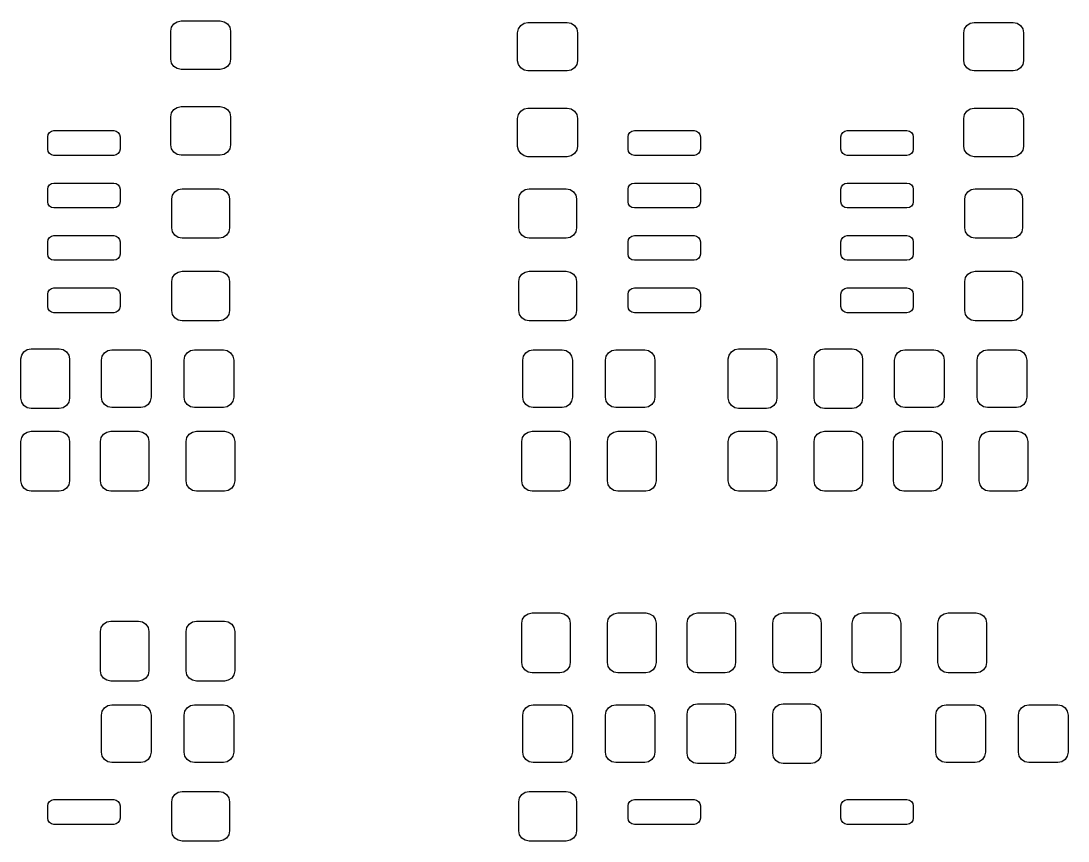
# Model space of a CAD drawing. Extents: x 124.4 to 176.5, y -117.9 to -78.3.
# Drawn here: x 150.85 to 176.2, y -98.2 to -78.34 of the extents above; entities that cross this region are included whole.
import ezdxf

# ---------------------------------------------------------------- set-up
doc = ezdxf.new("R2010")
doc.units = 0
doc.layers.add('BLACK', color=7, linetype='CONTINUOUS')

msp = doc.modelspace()

# ---------------------------------------------------------------- linework, layer by layer
at = {"layer": 'BLACK', "linetype": 'CONTINUOUS'}
for p, q in [((154.475, -78.5875), (154.49403, -78.491829)), ((154.49403, -78.491829), (154.548223, -78.410723)), ((154.548223, -78.410723), (154.629329, -78.35653)), ((154.629329, -78.35653), (154.725, -78.3375)), ((154.725, -78.3375), (155.675, -78.3375)), ((155.675, -78.3375), (155.770671, -78.35653)), ((155.770671, -78.35653), (155.851777, -78.410723)), ((155.851777, -78.410723), (155.90597, -78.491829)), ((155.90597, -78.491829), (155.925, -78.5875)), ((162.875, -78.625), (162.89403, -78.529329)), ((162.89403, -78.529329), (162.948223, -78.448223)), ((162.948223, -78.448223), (163.029329, -78.39403)), ((163.029329, -78.39403), (163.125, -78.375)), ((163.125, -78.375), (164.075, -78.375)), ((164.075, -78.375), (164.170671, -78.39403)), ((164.170671, -78.39403), (164.251777, -78.448223)), ((164.251777, -78.448223), (164.30597, -78.529329)), ((164.30597, -78.529329), (164.325, -78.625)), ((173.675, -78.625), (173.69403, -78.529329)), ((173.69403, -78.529329), (173.748223, -78.448223)), ((173.748223, -78.448223), (173.829329, -78.39403)), ((173.829329, -78.39403), (173.925, -78.375)), ((173.925, -78.375), (174.875, -78.375)), ((174.875, -78.375), (174.970671, -78.39403)), ((174.970671, -78.39403), (175.051777, -78.448223)), ((175.051777, -78.448223), (175.10597, -78.529329)), ((175.10597, -78.529329), (175.125, -78.625)), ((154.475, -79.2625), (154.475, -78.5875)), ((155.925, -78.5875), (155.925, -79.2625)), ((162.875, -79.3), (162.875, -78.625)), ((164.325, -78.625), (164.325, -79.3)), ((173.675, -79.3), (173.675, -78.625)), ((175.125, -78.625), (175.125, -79.3)), ((154.49403, -79.358171), (154.475, -79.2625)), ((155.925, -79.2625), (155.90597, -79.358171)), ((162.89403, -79.395671), (162.875, -79.3)), ((164.325, -79.3), (164.30597, -79.395671)), ((173.69403, -79.395671), (173.675, -79.3)), ((175.125, -79.3), (175.10597, -79.395671)), ((154.548223, -79.439277), (154.49403, -79.358171)), ((154.629329, -79.49347), (154.548223, -79.439277)), ((154.725, -79.5125), (154.629329, -79.49347)), ((155.675, -79.5125), (154.725, -79.5125)), ((155.770671, -79.49347), (155.675, -79.5125)), ((155.851777, -79.439277), (155.770671, -79.49347)), ((155.90597, -79.358171), (155.851777, -79.439277)), ((162.948223, -79.476777), (162.89403, -79.395671)), ((163.029329, -79.53097), (162.948223, -79.476777)), ((163.125, -79.55), (163.029329, -79.53097)), ((164.075, -79.55), (163.125, -79.55)), ((164.170671, -79.53097), (164.075, -79.55)), ((164.251777, -79.476777), (164.170671, -79.53097)), ((164.30597, -79.395671), (164.251777, -79.476777)), ((173.748223, -79.476777), (173.69403, -79.395671)), ((173.829329, -79.53097), (173.748223, -79.476777)), ((173.925, -79.55), (173.829329, -79.53097)), ((174.875, -79.55), (173.925, -79.55)), ((174.970671, -79.53097), (174.875, -79.55)), ((175.051777, -79.476777), (174.970671, -79.53097)), ((175.10597, -79.395671), (175.051777, -79.476777)), ((154.475, -80.6625), (154.49403, -80.566829)), ((154.49403, -80.566829), (154.548223, -80.485723)), ((154.548223, -80.485723), (154.629329, -80.43153)), ((154.629329, -80.43153), (154.725, -80.4125)), ((154.725, -80.4125), (155.675, -80.4125)), ((155.675, -80.4125), (155.770671, -80.43153)), ((155.770671, -80.43153), (155.851777, -80.485723)), ((155.851777, -80.485723), (155.90597, -80.566829)), ((155.90597, -80.566829), (155.925, -80.6625)), ((162.875, -80.7), (162.89403, -80.604329)), ((162.89403, -80.604329), (162.948223, -80.523223)), ((162.948223, -80.523223), (163.029329, -80.46903)), ((163.029329, -80.46903), (163.125, -80.45)), ((163.125, -80.45), (164.075, -80.45)), ((164.075, -80.45), (164.170671, -80.46903)), ((164.170671, -80.46903), (164.251777, -80.523223)), ((164.251777, -80.523223), (164.30597, -80.604329)), ((164.30597, -80.604329), (164.325, -80.7)), ((173.675, -80.7), (173.69403, -80.604329)), ((173.69403, -80.604329), (173.748223, -80.523223)), ((173.748223, -80.523223), (173.829329, -80.46903)), ((173.829329, -80.46903), (173.925, -80.45)), ((173.925, -80.45), (174.875, -80.45)), ((174.875, -80.45), (174.970671, -80.46903)), ((174.970671, -80.46903), (175.051777, -80.523223)), ((175.051777, -80.523223), (175.10597, -80.604329)), ((175.10597, -80.604329), (175.125, -80.7)), ((154.475, -81.3375), (154.475, -80.6625)), ((155.925, -80.6625), (155.925, -81.3375)), ((162.875, -81.375), (162.875, -80.7)), ((164.325, -80.7), (164.325, -81.375)), ((173.675, -81.375), (173.675, -80.7)), ((175.125, -80.7), (175.125, -81.375)), ((151.5, -81.145), (151.511418, -81.087597)), ((151.511418, -81.087597), (151.543934, -81.038934)), ((151.543934, -81.038934), (151.592597, -81.006418)), ((151.592597, -81.006418), (151.65, -80.995)), ((151.65, -80.995), (153.1, -80.995)), ((153.1, -80.995), (153.157403, -81.006418)), ((153.157403, -81.006418), (153.206066, -81.038934)), ((153.206066, -81.038934), (153.238582, -81.087597)), ((153.238582, -81.087597), (153.25, -81.145)), ((165.55, -81.145), (165.561418, -81.087597)), ((165.561418, -81.087597), (165.593934, -81.038934)), ((165.593934, -81.038934), (165.642597, -81.006418)), ((165.642597, -81.006418), (165.7, -80.995)), ((165.7, -80.995), (167.15, -80.995)), ((167.15, -80.995), (167.207403, -81.006418)), ((167.207403, -81.006418), (167.256066, -81.038934)), ((167.256066, -81.038934), (167.288582, -81.087597)), ((167.288582, -81.087597), (167.3, -81.145)), ((170.7, -81.145), (170.711418, -81.087597)), ((170.711418, -81.087597), (170.743934, -81.038934)), ((170.743934, -81.038934), (170.792597, -81.006418)), ((170.792597, -81.006418), (170.85, -80.995)), ((170.85, -80.995), (172.3, -80.995)), ((172.3, -80.995), (172.357403, -81.006418)), ((172.357403, -81.006418), (172.406066, -81.038934)), ((172.406066, -81.038934), (172.438582, -81.087597)), ((172.438582, -81.087597), (172.45, -81.145)), ((151.5, -81.445), (151.5, -81.145)), ((153.25, -81.145), (153.25, -81.445)), ((154.49403, -81.433171), (154.475, -81.3375)), ((155.925, -81.3375), (155.90597, -81.433171)), ((165.55, -81.445), (165.55, -81.145)), ((167.3, -81.145), (167.3, -81.445)), ((170.7, -81.445), (170.7, -81.145)), ((172.45, -81.145), (172.45, -81.445)), ((151.511418, -81.502403), (151.5, -81.445)), ((151.543934, -81.551066), (151.511418, -81.502403)), ((151.592597, -81.583582), (151.543934, -81.551066)), ((151.65, -81.595), (151.592597, -81.583582)), ((153.1, -81.595), (151.65, -81.595)), ((153.157403, -81.583582), (153.1, -81.595)), ((153.206066, -81.551066), (153.157403, -81.583582)), ((153.238582, -81.502403), (153.206066, -81.551066)), ((153.25, -81.445), (153.238582, -81.502403)), ((154.548223, -81.514277), (154.49403, -81.433171)), ((154.629329, -81.56847), (154.548223, -81.514277)), ((154.725, -81.5875), (154.629329, -81.56847)), ((155.675, -81.5875), (154.725, -81.5875)), ((155.770671, -81.56847), (155.675, -81.5875)), ((155.851777, -81.514277), (155.770671, -81.56847)), ((155.90597, -81.433171), (155.851777, -81.514277)), ((162.89403, -81.470671), (162.875, -81.375)), ((162.948223, -81.551777), (162.89403, -81.470671)), ((163.029329, -81.60597), (162.948223, -81.551777)), ((163.125, -81.625), (163.029329, -81.60597)), ((164.075, -81.625), (163.125, -81.625)), ((164.170671, -81.60597), (164.075, -81.625)), ((164.251777, -81.551777), (164.170671, -81.60597)), ((164.30597, -81.470671), (164.251777, -81.551777)), ((164.325, -81.375), (164.30597, -81.470671)), ((165.561418, -81.502403), (165.55, -81.445)), ((165.593934, -81.551066), (165.561418, -81.502403)), ((165.642597, -81.583582), (165.593934, -81.551066)), ((165.7, -81.595), (165.642597, -81.583582)), ((167.15, -81.595), (165.7, -81.595)), ((167.207403, -81.583582), (167.15, -81.595)), ((167.256066, -81.551066), (167.207403, -81.583582)), ((167.288582, -81.502403), (167.256066, -81.551066)), ((167.3, -81.445), (167.288582, -81.502403)), ((170.711418, -81.502403), (170.7, -81.445)), ((170.743934, -81.551066), (170.711418, -81.502403)), ((170.792597, -81.583582), (170.743934, -81.551066)), ((170.85, -81.595), (170.792597, -81.583582)), ((172.3, -81.595), (170.85, -81.595)), ((172.357403, -81.583582), (172.3, -81.595)), ((172.406066, -81.551066), (172.357403, -81.583582)), ((172.438582, -81.502403), (172.406066, -81.551066)), ((172.45, -81.445), (172.438582, -81.502403)), ((173.69403, -81.470671), (173.675, -81.375)), ((173.748223, -81.551777), (173.69403, -81.470671)), ((173.829329, -81.60597), (173.748223, -81.551777)), ((173.925, -81.625), (173.829329, -81.60597)), ((174.875, -81.625), (173.925, -81.625)), ((174.970671, -81.60597), (174.875, -81.625)), ((175.051777, -81.551777), (174.970671, -81.60597)), ((175.10597, -81.470671), (175.051777, -81.551777)), ((175.125, -81.375), (175.10597, -81.470671)), ((151.5, -82.415), (151.511418, -82.357597)), ((151.511418, -82.357597), (151.543934, -82.308934)), ((151.543934, -82.308934), (151.592597, -82.276418)), ((151.592597, -82.276418), (151.65, -82.265)), ((151.65, -82.265), (153.1, -82.265)), ((153.1, -82.265), (153.157403, -82.276418)), ((153.157403, -82.276418), (153.206066, -82.308934)), ((153.206066, -82.308934), (153.238582, -82.357597)), ((153.238582, -82.357597), (153.25, -82.415)), ((165.55, -82.415), (165.561418, -82.357597)), ((165.561418, -82.357597), (165.593934, -82.308934)), ((165.593934, -82.308934), (165.642597, -82.276418)), ((165.642597, -82.276418), (165.7, -82.265)), ((165.7, -82.265), (167.15, -82.265)), ((167.15, -82.265), (167.207403, -82.276418)), ((167.207403, -82.276418), (167.256066, -82.308934)), ((167.256066, -82.308934), (167.288582, -82.357597)), ((167.288582, -82.357597), (167.3, -82.415)), ((170.7, -82.415), (170.711418, -82.357597)), ((170.711418, -82.357597), (170.743934, -82.308934)), ((170.743934, -82.308934), (170.792597, -82.276418)), ((170.792597, -82.276418), (170.85, -82.265)), ((170.85, -82.265), (172.3, -82.265)), ((172.3, -82.265), (172.357403, -82.276418)), ((172.357403, -82.276418), (172.406066, -82.308934)), ((172.406066, -82.308934), (172.438582, -82.357597)), ((172.438582, -82.357597), (172.45, -82.415)), ((151.5, -82.715), (151.5, -82.415)), ((153.25, -82.415), (153.25, -82.715)), ((154.5, -82.65), (154.51903, -82.554329)), ((154.51903, -82.554329), (154.573223, -82.473223)), ((154.573223, -82.473223), (154.654329, -82.41903)), ((154.654329, -82.41903), (154.75, -82.4)), ((154.75, -82.4), (155.65, -82.4)), ((155.65, -82.4), (155.745671, -82.41903)), ((155.745671, -82.41903), (155.826777, -82.473223)), ((155.826777, -82.473223), (155.88097, -82.554329)), ((155.88097, -82.554329), (155.9, -82.65)), ((162.9, -82.65), (162.91903, -82.554329)), ((162.91903, -82.554329), (162.973223, -82.473223)), ((162.973223, -82.473223), (163.054329, -82.41903)), ((163.054329, -82.41903), (163.15, -82.4)), ((163.15, -82.4), (164.05, -82.4)), ((164.05, -82.4), (164.145671, -82.41903)), ((164.145671, -82.41903), (164.226777, -82.473223)), ((164.226777, -82.473223), (164.28097, -82.554329)), ((164.28097, -82.554329), (164.3, -82.65)), ((165.55, -82.715), (165.55, -82.415)), ((167.3, -82.415), (167.3, -82.715)), ((170.7, -82.715), (170.7, -82.415)), ((172.45, -82.415), (172.45, -82.715)), ((173.7, -82.65), (173.71903, -82.554329)), ((173.71903, -82.554329), (173.773223, -82.473223)), ((173.773223, -82.473223), (173.854329, -82.41903)), ((173.854329, -82.41903), (173.95, -82.4)), ((173.95, -82.4), (174.85, -82.4)), ((174.85, -82.4), (174.945671, -82.41903)), ((174.945671, -82.41903), (175.026777, -82.473223)), ((175.026777, -82.473223), (175.08097, -82.554329)), ((175.08097, -82.554329), (175.1, -82.65)), ((151.511418, -82.772403), (151.5, -82.715)), ((151.543934, -82.821066), (151.511418, -82.772403)), ((151.592597, -82.853582), (151.543934, -82.821066)), ((151.65, -82.865), (151.592597, -82.853582)), ((153.1, -82.865), (151.65, -82.865)), ((153.157403, -82.853582), (153.1, -82.865)), ((153.206066, -82.821066), (153.157403, -82.853582)), ((153.238582, -82.772403), (153.206066, -82.821066)), ((153.25, -82.715), (153.238582, -82.772403)), ((154.5, -83.35), (154.5, -82.65)), ((155.9, -82.65), (155.9, -83.35)), ((162.9, -83.35), (162.9, -82.65)), ((164.3, -82.65), (164.3, -83.35)), ((165.561418, -82.772403), (165.55, -82.715)), ((165.593934, -82.821066), (165.561418, -82.772403)), ((165.642597, -82.853582), (165.593934, -82.821066)), ((165.7, -82.865), (165.642597, -82.853582)), ((167.15, -82.865), (165.7, -82.865)), ((167.207403, -82.853582), (167.15, -82.865)), ((167.256066, -82.821066), (167.207403, -82.853582)), ((167.288582, -82.772403), (167.256066, -82.821066)), ((167.3, -82.715), (167.288582, -82.772403)), ((170.711418, -82.772403), (170.7, -82.715)), ((170.743934, -82.821066), (170.711418, -82.772403)), ((170.792597, -82.853582), (170.743934, -82.821066)), ((170.85, -82.865), (170.792597, -82.853582)), ((172.3, -82.865), (170.85, -82.865)), ((172.357403, -82.853582), (172.3, -82.865)), ((172.406066, -82.821066), (172.357403, -82.853582)), ((172.438582, -82.772403), (172.406066, -82.821066)), ((172.45, -82.715), (172.438582, -82.772403)), ((173.7, -83.35), (173.7, -82.65)), ((175.1, -82.65), (175.1, -83.35)), ((154.51903, -83.445671), (154.5, -83.35)), ((155.9, -83.35), (155.88097, -83.445671)), ((162.91903, -83.445671), (162.9, -83.35)), ((164.3, -83.35), (164.28097, -83.445671)), ((173.71903, -83.445671), (173.7, -83.35)), ((175.1, -83.35), (175.08097, -83.445671)), ((151.5, -83.685), (151.511418, -83.627597)), ((151.511418, -83.627597), (151.543934, -83.578934)), ((151.543934, -83.578934), (151.592597, -83.546418)), ((151.592597, -83.546418), (151.65, -83.535)), ((151.65, -83.535), (153.1, -83.535)), ((153.1, -83.535), (153.157403, -83.546418)), ((153.157403, -83.546418), (153.206066, -83.578934)), ((153.206066, -83.578934), (153.238582, -83.627597)), ((153.238582, -83.627597), (153.25, -83.685)), ((154.573223, -83.526777), (154.51903, -83.445671)), ((154.654329, -83.58097), (154.573223, -83.526777)), ((154.75, -83.6), (154.654329, -83.58097)), ((155.65, -83.6), (154.75, -83.6)), ((155.745671, -83.58097), (155.65, -83.6)), ((155.826777, -83.526777), (155.745671, -83.58097)), ((155.88097, -83.445671), (155.826777, -83.526777)), ((162.973223, -83.526777), (162.91903, -83.445671)), ((163.054329, -83.58097), (162.973223, -83.526777)), ((163.15, -83.6), (163.054329, -83.58097)), ((164.05, -83.6), (163.15, -83.6)), ((164.145671, -83.58097), (164.05, -83.6)), ((164.226777, -83.526777), (164.145671, -83.58097)), ((164.28097, -83.445671), (164.226777, -83.526777)), ((165.55, -83.685), (165.561418, -83.627597)), ((165.561418, -83.627597), (165.593934, -83.578934)), ((165.593934, -83.578934), (165.642597, -83.546418)), ((165.642597, -83.546418), (165.7, -83.535)), ((165.7, -83.535), (167.15, -83.535)), ((167.15, -83.535), (167.207403, -83.546418)), ((167.207403, -83.546418), (167.256066, -83.578934)), ((167.256066, -83.578934), (167.288582, -83.627597)), ((167.288582, -83.627597), (167.3, -83.685)), ((170.7, -83.685), (170.711418, -83.627597)), ((170.711418, -83.627597), (170.743934, -83.578934)), ((170.743934, -83.578934), (170.792597, -83.546418)), ((170.792597, -83.546418), (170.85, -83.535)), ((170.85, -83.535), (172.3, -83.535)), ((172.3, -83.535), (172.357403, -83.546418)), ((172.357403, -83.546418), (172.406066, -83.578934)), ((172.406066, -83.578934), (172.438582, -83.627597)), ((172.438582, -83.627597), (172.45, -83.685)), ((173.773223, -83.526777), (173.71903, -83.445671)), ((173.854329, -83.58097), (173.773223, -83.526777)), ((173.95, -83.6), (173.854329, -83.58097)), ((174.85, -83.6), (173.95, -83.6)), ((174.945671, -83.58097), (174.85, -83.6)), ((175.026777, -83.526777), (174.945671, -83.58097)), ((175.08097, -83.445671), (175.026777, -83.526777)), ((151.5, -83.985), (151.5, -83.685)), ((153.25, -83.685), (153.25, -83.985)), ((165.55, -83.985), (165.55, -83.685)), ((167.3, -83.685), (167.3, -83.985)), ((170.7, -83.985), (170.7, -83.685)), ((172.45, -83.685), (172.45, -83.985)), ((151.511418, -84.042403), (151.5, -83.985)), ((151.543934, -84.091066), (151.511418, -84.042403)), ((151.592597, -84.123582), (151.543934, -84.091066)), ((151.65, -84.135), (151.592597, -84.123582)), ((153.1, -84.135), (151.65, -84.135)), ((153.157403, -84.123582), (153.1, -84.135)), ((153.206066, -84.091066), (153.157403, -84.123582)), ((153.238582, -84.042403), (153.206066, -84.091066)), ((153.25, -83.985), (153.238582, -84.042403)), ((165.561418, -84.042403), (165.55, -83.985)), ((165.593934, -84.091066), (165.561418, -84.042403)), ((165.642597, -84.123582), (165.593934, -84.091066)), ((165.7, -84.135), (165.642597, -84.123582)), ((167.15, -84.135), (165.7, -84.135)), ((167.207403, -84.123582), (167.15, -84.135)), ((167.256066, -84.091066), (167.207403, -84.123582)), ((167.288582, -84.042403), (167.256066, -84.091066)), ((167.3, -83.985), (167.288582, -84.042403)), ((170.711418, -84.042403), (170.7, -83.985)), ((170.743934, -84.091066), (170.711418, -84.042403)), ((170.792597, -84.123582), (170.743934, -84.091066)), ((170.85, -84.135), (170.792597, -84.123582)), ((172.3, -84.135), (170.85, -84.135)), ((172.357403, -84.123582), (172.3, -84.135)), ((172.406066, -84.091066), (172.357403, -84.123582)), ((172.438582, -84.042403), (172.406066, -84.091066)), ((172.45, -83.985), (172.438582, -84.042403)), ((154.654329, -84.41903), (154.75, -84.4)), ((154.75, -84.4), (155.65, -84.4)), ((155.65, -84.4), (155.745671, -84.41903)), ((163.054329, -84.41903), (163.15, -84.4)), ((163.15, -84.4), (164.05, -84.4)), ((164.05, -84.4), (164.145671, -84.41903)), ((173.854329, -84.41903), (173.95, -84.4)), ((173.95, -84.4), (174.85, -84.4)), ((174.85, -84.4), (174.945671, -84.41903)), ((154.5, -84.65), (154.51903, -84.554329)), ((154.5, -85.35), (154.5, -84.65)), ((154.51903, -84.554329), (154.573223, -84.473223)), ((154.573223, -84.473223), (154.654329, -84.41903)), ((155.745671, -84.41903), (155.826777, -84.473223)), ((155.826777, -84.473223), (155.88097, -84.554329)), ((155.88097, -84.554329), (155.9, -84.65)), ((155.9, -84.65), (155.9, -85.35)), ((162.9, -84.65), (162.91903, -84.554329)), ((162.9, -85.35), (162.9, -84.65)), ((162.91903, -84.554329), (162.973223, -84.473223)), ((162.973223, -84.473223), (163.054329, -84.41903)), ((164.145671, -84.41903), (164.226777, -84.473223)), ((164.226777, -84.473223), (164.28097, -84.554329)), ((164.28097, -84.554329), (164.3, -84.65)), ((164.3, -84.65), (164.3, -85.35)), ((173.7, -84.65), (173.71903, -84.554329)), ((173.7, -85.35), (173.7, -84.65)), ((173.71903, -84.554329), (173.773223, -84.473223)), ((173.773223, -84.473223), (173.854329, -84.41903)), ((174.945671, -84.41903), (175.026777, -84.473223)), ((175.026777, -84.473223), (175.08097, -84.554329)), ((175.08097, -84.554329), (175.1, -84.65)), ((175.1, -84.65), (175.1, -85.35)), ((151.5, -84.955), (151.511418, -84.897597)), ((151.511418, -84.897597), (151.543934, -84.848934)), ((151.543934, -84.848934), (151.592597, -84.816418)), ((151.592597, -84.816418), (151.65, -84.805)), ((151.65, -84.805), (153.1, -84.805)), ((153.1, -84.805), (153.157403, -84.816418)), ((153.157403, -84.816418), (153.206066, -84.848934)), ((153.206066, -84.848934), (153.238582, -84.897597)), ((153.238582, -84.897597), (153.25, -84.955)), ((165.55, -84.955), (165.561418, -84.897597)), ((165.561418, -84.897597), (165.593934, -84.848934)), ((165.593934, -84.848934), (165.642597, -84.816418)), ((165.642597, -84.816418), (165.7, -84.805)), ((165.7, -84.805), (167.15, -84.805)), ((167.15, -84.805), (167.207403, -84.816418)), ((167.207403, -84.816418), (167.256066, -84.848934)), ((167.256066, -84.848934), (167.288582, -84.897597)), ((167.288582, -84.897597), (167.3, -84.955)), ((170.7, -84.955), (170.711418, -84.897597)), ((170.711418, -84.897597), (170.743934, -84.848934)), ((170.743934, -84.848934), (170.792597, -84.816418)), ((170.792597, -84.816418), (170.85, -84.805)), ((170.85, -84.805), (172.3, -84.805)), ((172.3, -84.805), (172.357403, -84.816418)), ((172.357403, -84.816418), (172.406066, -84.848934)), ((172.406066, -84.848934), (172.438582, -84.897597)), ((172.438582, -84.897597), (172.45, -84.955)), ((151.5, -85.255), (151.5, -84.955)), ((153.25, -84.955), (153.25, -85.255)), ((165.55, -85.255), (165.55, -84.955)), ((167.3, -84.955), (167.3, -85.255)), ((170.7, -85.255), (170.7, -84.955)), ((172.45, -84.955), (172.45, -85.255)), ((151.511418, -85.312403), (151.5, -85.255)), ((151.543934, -85.361066), (151.511418, -85.312403)), ((151.592597, -85.393582), (151.543934, -85.361066)), ((151.65, -85.405), (151.592597, -85.393582)), ((153.1, -85.405), (151.65, -85.405)), ((153.157403, -85.393582), (153.1, -85.405)), ((153.206066, -85.361066), (153.157403, -85.393582)), ((153.238582, -85.312403), (153.206066, -85.361066)), ((153.25, -85.255), (153.238582, -85.312403)), ((154.51903, -85.445671), (154.5, -85.35)), ((155.9, -85.35), (155.88097, -85.445671)), ((162.91903, -85.445671), (162.9, -85.35)), ((164.3, -85.35), (164.28097, -85.445671)), ((165.561418, -85.312403), (165.55, -85.255)), ((165.593934, -85.361066), (165.561418, -85.312403)), ((165.642597, -85.393582), (165.593934, -85.361066)), ((165.7, -85.405), (165.642597, -85.393582)), ((167.15, -85.405), (165.7, -85.405)), ((167.207403, -85.393582), (167.15, -85.405)), ((167.256066, -85.361066), (167.207403, -85.393582)), ((167.288582, -85.312403), (167.256066, -85.361066)), ((167.3, -85.255), (167.288582, -85.312403)), ((170.711418, -85.312403), (170.7, -85.255)), ((170.743934, -85.361066), (170.711418, -85.312403)), ((170.792597, -85.393582), (170.743934, -85.361066)), ((170.85, -85.405), (170.792597, -85.393582)), ((172.3, -85.405), (170.85, -85.405)), ((172.357403, -85.393582), (172.3, -85.405)), ((172.406066, -85.361066), (172.357403, -85.393582)), ((172.438582, -85.312403), (172.406066, -85.361066)), ((172.45, -85.255), (172.438582, -85.312403)), ((173.71903, -85.445671), (173.7, -85.35)), ((175.1, -85.35), (175.08097, -85.445671)), ((154.573223, -85.526777), (154.51903, -85.445671)), ((154.654329, -85.58097), (154.573223, -85.526777)), ((154.75, -85.6), (154.654329, -85.58097)), ((155.65, -85.6), (154.75, -85.6)), ((155.745671, -85.58097), (155.65, -85.6)), ((155.826777, -85.526777), (155.745671, -85.58097)), ((155.88097, -85.445671), (155.826777, -85.526777)), ((162.973223, -85.526777), (162.91903, -85.445671)), ((163.054329, -85.58097), (162.973223, -85.526777)), ((163.15, -85.6), (163.054329, -85.58097)), ((164.05, -85.6), (163.15, -85.6)), ((164.145671, -85.58097), (164.05, -85.6)), ((164.226777, -85.526777), (164.145671, -85.58097)), ((164.28097, -85.445671), (164.226777, -85.526777)), ((173.773223, -85.526777), (173.71903, -85.445671)), ((173.854329, -85.58097), (173.773223, -85.526777)), ((173.95, -85.6), (173.854329, -85.58097)), ((174.85, -85.6), (173.95, -85.6)), ((174.945671, -85.58097), (174.85, -85.6)), ((175.026777, -85.526777), (174.945671, -85.58097)), ((175.08097, -85.445671), (175.026777, -85.526777)), ((150.85, -86.525), (150.86903, -86.429329)), ((150.86903, -86.429329), (150.923223, -86.348223)), ((150.923223, -86.348223), (151.004329, -86.29403)), ((151.004329, -86.29403), (151.1, -86.275)), ((151.1, -86.275), (151.775, -86.275)), ((151.775, -86.275), (151.870671, -86.29403)), ((151.870671, -86.29403), (151.951777, -86.348223)), ((151.951777, -86.348223), (152.00597, -86.429329)), ((152.00597, -86.429329), (152.025, -86.525)), ((152.81903, -86.454329), (152.873223, -86.373223)), ((152.873223, -86.373223), (152.954329, -86.31903)), ((152.954329, -86.31903), (153.05, -86.3)), ((153.05, -86.3), (153.75, -86.3)), ((153.75, -86.3), (153.845671, -86.31903)), ((153.845671, -86.31903), (153.926777, -86.373223)), ((153.926777, -86.373223), (153.98097, -86.454329)), ((154.81903, -86.454329), (154.873223, -86.373223)), ((154.873223, -86.373223), (154.954329, -86.31903)), ((154.954329, -86.31903), (155.05, -86.3)), ((155.05, -86.3), (155.75, -86.3)), ((155.75, -86.3), (155.845671, -86.31903)), ((155.845671, -86.31903), (155.926777, -86.373223)), ((155.926777, -86.373223), (155.98097, -86.454329)), ((163.01903, -86.454329), (163.073223, -86.373223)), ((163.073223, -86.373223), (163.154329, -86.31903)), ((163.154329, -86.31903), (163.25, -86.3)), ((163.25, -86.3), (163.95, -86.3)), ((163.95, -86.3), (164.045671, -86.31903)), ((164.045671, -86.31903), (164.126777, -86.373223)), ((164.126777, -86.373223), (164.18097, -86.454329)), ((165.01903, -86.454329), (165.073223, -86.373223)), ((165.073223, -86.373223), (165.154329, -86.31903)), ((165.154329, -86.31903), (165.25, -86.3)), ((165.25, -86.3), (165.95, -86.3)), ((165.95, -86.3), (166.045671, -86.31903)), ((166.045671, -86.31903), (166.126777, -86.373223)), ((166.126777, -86.373223), (166.18097, -86.454329)), ((167.975, -86.525), (167.99403, -86.429329)), ((167.99403, -86.429329), (168.048223, -86.348223)), ((168.048223, -86.348223), (168.129329, -86.29403)), ((168.129329, -86.29403), (168.225, -86.275)), ((168.225, -86.275), (168.9, -86.275)), ((168.9, -86.275), (168.995671, -86.29403)), ((168.995671, -86.29403), (169.076777, -86.348223)), ((169.076777, -86.348223), (169.13097, -86.429329)), ((169.13097, -86.429329), (169.15, -86.525)), ((170.05, -86.525), (170.06903, -86.429329)), ((170.06903, -86.429329), (170.123223, -86.348223)), ((170.123223, -86.348223), (170.204329, -86.29403)), ((170.204329, -86.29403), (170.3, -86.275)), ((170.3, -86.275), (170.975, -86.275)), ((170.975, -86.275), (171.070671, -86.29403)), ((171.070671, -86.29403), (171.151777, -86.348223)), ((171.151777, -86.348223), (171.20597, -86.429329)), ((171.20597, -86.429329), (171.225, -86.525)), ((172.01903, -86.454329), (172.073223, -86.373223)), ((172.073223, -86.373223), (172.154329, -86.31903)), ((172.154329, -86.31903), (172.25, -86.3)), ((172.25, -86.3), (172.95, -86.3)), ((172.95, -86.3), (173.045671, -86.31903)), ((173.045671, -86.31903), (173.126777, -86.373223)), ((173.126777, -86.373223), (173.18097, -86.454329)), ((174.01903, -86.454329), (174.073223, -86.373223)), ((174.073223, -86.373223), (174.154329, -86.31903)), ((174.154329, -86.31903), (174.25, -86.3)), ((174.25, -86.3), (174.95, -86.3)), ((174.95, -86.3), (175.045671, -86.31903)), ((175.045671, -86.31903), (175.126777, -86.373223)), ((175.126777, -86.373223), (175.18097, -86.454329)), ((150.85, -87.475), (150.85, -86.525)), ((152.025, -86.525), (152.025, -87.475)), ((152.8, -86.55), (152.81903, -86.454329)), ((152.8, -87.45), (152.8, -86.55)), ((153.98097, -86.454329), (154, -86.55)), ((154, -86.55), (154, -87.45)), ((154.8, -86.55), (154.81903, -86.454329)), ((154.8, -87.45), (154.8, -86.55)), ((155.98097, -86.454329), (156, -86.55)), ((156, -86.55), (156, -87.45)), ((163, -86.55), (163.01903, -86.454329)), ((163, -87.45), (163, -86.55)), ((164.18097, -86.454329), (164.2, -86.55)), ((164.2, -86.55), (164.2, -87.45)), ((165, -86.55), (165.01903, -86.454329)), ((165, -87.45), (165, -86.55)), ((166.18097, -86.454329), (166.2, -86.55)), ((166.2, -86.55), (166.2, -87.45)), ((167.975, -87.475), (167.975, -86.525)), ((169.15, -86.525), (169.15, -87.475)), ((170.05, -87.475), (170.05, -86.525)), ((171.225, -86.525), (171.225, -87.475)), ((172, -86.55), (172.01903, -86.454329)), ((172, -87.45), (172, -86.55)), ((173.18097, -86.454329), (173.2, -86.55)), ((173.2, -86.55), (173.2, -87.45)), ((174, -86.55), (174.01903, -86.454329)), ((174, -87.45), (174, -86.55)), ((175.18097, -86.454329), (175.2, -86.55)), ((175.2, -86.55), (175.2, -87.45)), ((152.81903, -87.545671), (152.8, -87.45)), ((154, -87.45), (153.98097, -87.545671)), ((154.81903, -87.545671), (154.8, -87.45)), ((156, -87.45), (155.98097, -87.545671)), ((163.01903, -87.545671), (163, -87.45)), ((164.2, -87.45), (164.18097, -87.545671)), ((165.01903, -87.545671), (165, -87.45)), ((166.2, -87.45), (166.18097, -87.545671)), ((172.01903, -87.545671), (172, -87.45)), ((173.2, -87.45), (173.18097, -87.545671)), ((174.01903, -87.545671), (174, -87.45)), ((175.2, -87.45), (175.18097, -87.545671)), ((150.86903, -87.570671), (150.85, -87.475)), ((150.923223, -87.651777), (150.86903, -87.570671)), ((151.004329, -87.70597), (150.923223, -87.651777)), ((151.1, -87.725), (151.004329, -87.70597)), ((151.870671, -87.70597), (151.775, -87.725)), ((151.951777, -87.651777), (151.870671, -87.70597)), ((152.00597, -87.570671), (151.951777, -87.651777)), ((152.025, -87.475), (152.00597, -87.570671)), ((152.873223, -87.626777), (152.81903, -87.545671)), ((152.954329, -87.68097), (152.873223, -87.626777)), ((153.05, -87.7), (152.954329, -87.68097)), ((153.75, -87.7), (153.05, -87.7)), ((153.845671, -87.68097), (153.75, -87.7)), ((153.926777, -87.626777), (153.845671, -87.68097)), ((153.98097, -87.545671), (153.926777, -87.626777)), ((154.873223, -87.626777), (154.81903, -87.545671)), ((154.954329, -87.68097), (154.873223, -87.626777)), ((155.05, -87.7), (154.954329, -87.68097)), ((155.75, -87.7), (155.05, -87.7)), ((155.845671, -87.68097), (155.75, -87.7)), ((155.926777, -87.626777), (155.845671, -87.68097)), ((155.98097, -87.545671), (155.926777, -87.626777)), ((163.073223, -87.626777), (163.01903, -87.545671)), ((163.154329, -87.68097), (163.073223, -87.626777)), ((163.25, -87.7), (163.154329, -87.68097)), ((163.95, -87.7), (163.25, -87.7)), ((164.045671, -87.68097), (163.95, -87.7)), ((164.126777, -87.626777), (164.045671, -87.68097)), ((164.18097, -87.545671), (164.126777, -87.626777)), ((165.073223, -87.626777), (165.01903, -87.545671)), ((165.154329, -87.68097), (165.073223, -87.626777)), ((165.25, -87.7), (165.154329, -87.68097)), ((165.95, -87.7), (165.25, -87.7)), ((166.045671, -87.68097), (165.95, -87.7)), ((166.126777, -87.626777), (166.045671, -87.68097)), ((166.18097, -87.545671), (166.126777, -87.626777)), ((167.99403, -87.570671), (167.975, -87.475)), ((168.048223, -87.651777), (167.99403, -87.570671)), ((168.129329, -87.70597), (168.048223, -87.651777)), ((168.225, -87.725), (168.129329, -87.70597)), ((168.995671, -87.70597), (168.9, -87.725)), ((169.076777, -87.651777), (168.995671, -87.70597)), ((169.13097, -87.570671), (169.076777, -87.651777)), ((169.15, -87.475), (169.13097, -87.570671)), ((170.06903, -87.570671), (170.05, -87.475)), ((170.123223, -87.651777), (170.06903, -87.570671)), ((170.204329, -87.70597), (170.123223, -87.651777)), ((170.3, -87.725), (170.204329, -87.70597)), ((171.070671, -87.70597), (170.975, -87.725)), ((171.151777, -87.651777), (171.070671, -87.70597)), ((171.20597, -87.570671), (171.151777, -87.651777)), ((171.225, -87.475), (171.20597, -87.570671)), ((172.073223, -87.626777), (172.01903, -87.545671)), ((172.154329, -87.68097), (172.073223, -87.626777)), ((172.25, -87.7), (172.154329, -87.68097)), ((172.95, -87.7), (172.25, -87.7)), ((173.045671, -87.68097), (172.95, -87.7)), ((173.126777, -87.626777), (173.045671, -87.68097)), ((173.18097, -87.545671), (173.126777, -87.626777)), ((174.073223, -87.626777), (174.01903, -87.545671)), ((174.154329, -87.68097), (174.073223, -87.626777)), ((174.25, -87.7), (174.154329, -87.68097)), ((174.95, -87.7), (174.25, -87.7)), ((175.045671, -87.68097), (174.95, -87.7)), ((175.126777, -87.626777), (175.045671, -87.68097)), ((175.18097, -87.545671), (175.126777, -87.626777)), ((151.775, -87.725), (151.1, -87.725)), ((168.9, -87.725), (168.225, -87.725)), ((170.975, -87.725), (170.3, -87.725)), ((150.85, -88.525), (150.86903, -88.429329)), ((150.86903, -88.429329), (150.923223, -88.348223)), ((150.923223, -88.348223), (151.004329, -88.29403)), ((151.004329, -88.29403), (151.1, -88.275)), ((151.1, -88.275), (151.775, -88.275)), ((151.775, -88.275), (151.870671, -88.29403)), ((151.870671, -88.29403), (151.951777, -88.348223)), ((151.951777, -88.348223), (152.00597, -88.429329)), ((152.00597, -88.429329), (152.025, -88.525)), ((152.775, -88.525), (152.79403, -88.429329)), ((152.79403, -88.429329), (152.848223, -88.348223)), ((152.848223, -88.348223), (152.929329, -88.29403)), ((152.929329, -88.29403), (153.025, -88.275)), ((153.025, -88.275), (153.7, -88.275)), ((153.7, -88.275), (153.795671, -88.29403)), ((153.795671, -88.29403), (153.876777, -88.348223)), ((153.876777, -88.348223), (153.93097, -88.429329)), ((153.93097, -88.429329), (153.95, -88.525)), ((154.85, -88.525), (154.86903, -88.429329)), ((154.86903, -88.429329), (154.923223, -88.348223)), ((154.923223, -88.348223), (155.004329, -88.29403)), ((155.004329, -88.29403), (155.1, -88.275)), ((155.1, -88.275), (155.775, -88.275)), ((155.775, -88.275), (155.870671, -88.29403)), ((155.870671, -88.29403), (155.951777, -88.348223)), ((155.951777, -88.348223), (156.00597, -88.429329)), ((156.00597, -88.429329), (156.025, -88.525)), ((162.975, -88.525), (162.99403, -88.429329)), ((162.99403, -88.429329), (163.048223, -88.348223)), ((163.048223, -88.348223), (163.129329, -88.29403)), ((163.129329, -88.29403), (163.225, -88.275)), ((163.225, -88.275), (163.9, -88.275)), ((163.9, -88.275), (163.995671, -88.29403)), ((163.995671, -88.29403), (164.076777, -88.348223)), ((164.076777, -88.348223), (164.13097, -88.429329)), ((164.13097, -88.429329), (164.15, -88.525)), ((165.05, -88.525), (165.06903, -88.429329)), ((165.06903, -88.429329), (165.123223, -88.348223)), ((165.123223, -88.348223), (165.204329, -88.29403)), ((165.204329, -88.29403), (165.3, -88.275)), ((165.3, -88.275), (165.975, -88.275)), ((165.975, -88.275), (166.070671, -88.29403)), ((166.070671, -88.29403), (166.151777, -88.348223)), ((166.151777, -88.348223), (166.20597, -88.429329)), ((166.20597, -88.429329), (166.225, -88.525)), ((167.975, -88.525), (167.99403, -88.429329)), ((167.99403, -88.429329), (168.048223, -88.348223)), ((168.048223, -88.348223), (168.129329, -88.29403)), ((168.129329, -88.29403), (168.225, -88.275)), ((168.225, -88.275), (168.9, -88.275)), ((168.9, -88.275), (168.995671, -88.29403)), ((168.995671, -88.29403), (169.076777, -88.348223)), ((169.076777, -88.348223), (169.13097, -88.429329)), ((169.13097, -88.429329), (169.15, -88.525)), ((170.05, -88.525), (170.06903, -88.429329)), ((170.06903, -88.429329), (170.123223, -88.348223)), ((170.123223, -88.348223), (170.204329, -88.29403)), ((170.204329, -88.29403), (170.3, -88.275)), ((170.3, -88.275), (170.975, -88.275)), ((170.975, -88.275), (171.070671, -88.29403)), ((171.070671, -88.29403), (171.151777, -88.348223)), ((171.151777, -88.348223), (171.20597, -88.429329)), ((171.20597, -88.429329), (171.225, -88.525)), ((171.975, -88.525), (171.99403, -88.429329)), ((171.99403, -88.429329), (172.048223, -88.348223)), ((172.048223, -88.348223), (172.129329, -88.29403)), ((172.129329, -88.29403), (172.225, -88.275)), ((172.225, -88.275), (172.9, -88.275)), ((172.9, -88.275), (172.995671, -88.29403)), ((172.995671, -88.29403), (173.076777, -88.348223)), ((173.076777, -88.348223), (173.13097, -88.429329)), ((173.13097, -88.429329), (173.15, -88.525)), ((174.05, -88.525), (174.06903, -88.429329)), ((174.06903, -88.429329), (174.123223, -88.348223)), ((174.123223, -88.348223), (174.204329, -88.29403)), ((174.204329, -88.29403), (174.3, -88.275)), ((174.3, -88.275), (174.975, -88.275)), ((174.975, -88.275), (175.070671, -88.29403)), ((175.070671, -88.29403), (175.151777, -88.348223)), ((175.151777, -88.348223), (175.20597, -88.429329)), ((175.20597, -88.429329), (175.225, -88.525)), ((150.85, -89.475), (150.85, -88.525)), ((152.025, -88.525), (152.025, -89.475)), ((152.775, -89.475), (152.775, -88.525)), ((153.95, -88.525), (153.95, -89.475)), ((154.85, -89.475), (154.85, -88.525)), ((156.025, -88.525), (156.025, -89.475)), ((162.975, -89.475), (162.975, -88.525)), ((164.15, -88.525), (164.15, -89.475)), ((165.05, -89.475), (165.05, -88.525)), ((166.225, -88.525), (166.225, -89.475)), ((167.975, -89.475), (167.975, -88.525)), ((169.15, -88.525), (169.15, -89.475)), ((170.05, -89.475), (170.05, -88.525)), ((171.225, -88.525), (171.225, -89.475)), ((171.975, -89.475), (171.975, -88.525)), ((173.15, -88.525), (173.15, -89.475)), ((174.05, -89.475), (174.05, -88.525)), ((175.225, -88.525), (175.225, -89.475)), ((150.86903, -89.570671), (150.85, -89.475)), ((152.025, -89.475), (152.00597, -89.570671)), ((152.79403, -89.570671), (152.775, -89.475)), ((153.95, -89.475), (153.93097, -89.570671)), ((154.86903, -89.570671), (154.85, -89.475)), ((156.025, -89.475), (156.00597, -89.570671)), ((162.99403, -89.570671), (162.975, -89.475)), ((164.15, -89.475), (164.13097, -89.570671)), ((165.06903, -89.570671), (165.05, -89.475)), ((166.225, -89.475), (166.20597, -89.570671)), ((167.99403, -89.570671), (167.975, -89.475)), ((169.15, -89.475), (169.13097, -89.570671)), ((170.06903, -89.570671), (170.05, -89.475)), ((171.225, -89.475), (171.20597, -89.570671)), ((171.99403, -89.570671), (171.975, -89.475)), ((173.15, -89.475), (173.13097, -89.570671)), ((174.06903, -89.570671), (174.05, -89.475)), ((175.225, -89.475), (175.20597, -89.570671)), ((150.923223, -89.651777), (150.86903, -89.570671)), ((151.004329, -89.70597), (150.923223, -89.651777)), ((151.1, -89.725), (151.004329, -89.70597)), ((151.775, -89.725), (151.1, -89.725)), ((151.870671, -89.70597), (151.775, -89.725)), ((151.951777, -89.651777), (151.870671, -89.70597)), ((152.00597, -89.570671), (151.951777, -89.651777)), ((152.848223, -89.651777), (152.79403, -89.570671)), ((152.929329, -89.70597), (152.848223, -89.651777)), ((153.025, -89.725), (152.929329, -89.70597)), ((153.7, -89.725), (153.025, -89.725)), ((153.795671, -89.70597), (153.7, -89.725)), ((153.876777, -89.651777), (153.795671, -89.70597)), ((153.93097, -89.570671), (153.876777, -89.651777)), ((154.923223, -89.651777), (154.86903, -89.570671)), ((155.004329, -89.70597), (154.923223, -89.651777)), ((155.1, -89.725), (155.004329, -89.70597)), ((155.775, -89.725), (155.1, -89.725)), ((155.870671, -89.70597), (155.775, -89.725)), ((155.951777, -89.651777), (155.870671, -89.70597)), ((156.00597, -89.570671), (155.951777, -89.651777)), ((163.048223, -89.651777), (162.99403, -89.570671)), ((163.129329, -89.70597), (163.048223, -89.651777)), ((163.225, -89.725), (163.129329, -89.70597)), ((163.9, -89.725), (163.225, -89.725)), ((163.995671, -89.70597), (163.9, -89.725)), ((164.076777, -89.651777), (163.995671, -89.70597)), ((164.13097, -89.570671), (164.076777, -89.651777)), ((165.123223, -89.651777), (165.06903, -89.570671)), ((165.204329, -89.70597), (165.123223, -89.651777)), ((165.3, -89.725), (165.204329, -89.70597)), ((165.975, -89.725), (165.3, -89.725)), ((166.070671, -89.70597), (165.975, -89.725)), ((166.151777, -89.651777), (166.070671, -89.70597)), ((166.20597, -89.570671), (166.151777, -89.651777)), ((168.048223, -89.651777), (167.99403, -89.570671)), ((168.129329, -89.70597), (168.048223, -89.651777)), ((168.225, -89.725), (168.129329, -89.70597)), ((168.9, -89.725), (168.225, -89.725)), ((168.995671, -89.70597), (168.9, -89.725)), ((169.076777, -89.651777), (168.995671, -89.70597)), ((169.13097, -89.570671), (169.076777, -89.651777)), ((170.123223, -89.651777), (170.06903, -89.570671)), ((170.204329, -89.70597), (170.123223, -89.651777)), ((170.3, -89.725), (170.204329, -89.70597)), ((170.975, -89.725), (170.3, -89.725)), ((171.070671, -89.70597), (170.975, -89.725)), ((171.151777, -89.651777), (171.070671, -89.70597)), ((171.20597, -89.570671), (171.151777, -89.651777)), ((172.048223, -89.651777), (171.99403, -89.570671)), ((172.129329, -89.70597), (172.048223, -89.651777)), ((172.225, -89.725), (172.129329, -89.70597)), ((172.9, -89.725), (172.225, -89.725)), ((172.995671, -89.70597), (172.9, -89.725)), ((173.076777, -89.651777), (172.995671, -89.70597)), ((173.13097, -89.570671), (173.076777, -89.651777)), ((174.123223, -89.651777), (174.06903, -89.570671)), ((174.204329, -89.70597), (174.123223, -89.651777)), ((174.3, -89.725), (174.204329, -89.70597)), ((174.975, -89.725), (174.3, -89.725)), ((175.070671, -89.70597), (174.975, -89.725)), ((175.151777, -89.651777), (175.070671, -89.70597)), ((175.20597, -89.570671), (175.151777, -89.651777)), ((162.99403, -92.829329), (163.048223, -92.748223)), ((163.048223, -92.748223), (163.129329, -92.69403)), ((163.129329, -92.69403), (163.225, -92.675)), ((163.225, -92.675), (163.9, -92.675)), ((163.9, -92.675), (163.995671, -92.69403)), ((163.995671, -92.69403), (164.076777, -92.748223)), ((164.076777, -92.748223), (164.13097, -92.829329)), ((165.06903, -92.829329), (165.123223, -92.748223)), ((165.123223, -92.748223), (165.204329, -92.69403)), ((165.204329, -92.69403), (165.3, -92.675)), ((165.3, -92.675), (165.975, -92.675)), ((165.975, -92.675), (166.070671, -92.69403)), ((166.070671, -92.69403), (166.151777, -92.748223)), ((166.151777, -92.748223), (166.20597, -92.829329)), ((166.99403, -92.829329), (167.048223, -92.748223)), ((167.048223, -92.748223), (167.129329, -92.69403)), ((167.129329, -92.69403), (167.225, -92.675)), ((167.225, -92.675), (167.9, -92.675)), ((167.9, -92.675), (167.995671, -92.69403)), ((167.995671, -92.69403), (168.076777, -92.748223)), ((168.076777, -92.748223), (168.13097, -92.829329)), ((169.06903, -92.829329), (169.123223, -92.748223)), ((169.123223, -92.748223), (169.204329, -92.69403)), ((169.204329, -92.69403), (169.3, -92.675)), ((169.3, -92.675), (169.975, -92.675)), ((169.975, -92.675), (170.070671, -92.69403)), ((170.070671, -92.69403), (170.151777, -92.748223)), ((170.151777, -92.748223), (170.20597, -92.829329)), ((170.99403, -92.829329), (171.048223, -92.748223)), ((171.048223, -92.748223), (171.129329, -92.69403)), ((171.129329, -92.69403), (171.225, -92.675)), ((171.225, -92.675), (171.9, -92.675)), ((171.9, -92.675), (171.995671, -92.69403)), ((171.995671, -92.69403), (172.076777, -92.748223)), ((172.076777, -92.748223), (172.13097, -92.829329)), ((173.06903, -92.829329), (173.123223, -92.748223)), ((173.123223, -92.748223), (173.204329, -92.69403)), ((173.204329, -92.69403), (173.3, -92.675)), ((173.3, -92.675), (173.975, -92.675)), ((173.975, -92.675), (174.070671, -92.69403)), ((174.070671, -92.69403), (174.151777, -92.748223)), ((174.151777, -92.748223), (174.20597, -92.829329)), ((152.775, -93.125), (152.79403, -93.029329)), ((152.79403, -93.029329), (152.848223, -92.948223)), ((152.848223, -92.948223), (152.929329, -92.89403)), ((152.929329, -92.89403), (153.025, -92.875)), ((153.025, -92.875), (153.7, -92.875)), ((153.7, -92.875), (153.795671, -92.89403)), ((153.795671, -92.89403), (153.876777, -92.948223)), ((153.876777, -92.948223), (153.93097, -93.029329)), ((153.93097, -93.029329), (153.95, -93.125)), ((154.85, -93.125), (154.86903, -93.029329)), ((154.86903, -93.029329), (154.923223, -92.948223)), ((154.923223, -92.948223), (155.004329, -92.89403)), ((155.004329, -92.89403), (155.1, -92.875)), ((155.1, -92.875), (155.775, -92.875)), ((155.775, -92.875), (155.870671, -92.89403)), ((155.870671, -92.89403), (155.951777, -92.948223)), ((155.951777, -92.948223), (156.00597, -93.029329)), ((156.00597, -93.029329), (156.025, -93.125)), ((162.975, -92.925), (162.99403, -92.829329)), ((162.975, -93.875), (162.975, -92.925)), ((164.13097, -92.829329), (164.15, -92.925)), ((164.15, -92.925), (164.15, -93.875)), ((165.05, -92.925), (165.06903, -92.829329)), ((165.05, -93.875), (165.05, -92.925)), ((166.20597, -92.829329), (166.225, -92.925)), ((166.225, -92.925), (166.225, -93.875)), ((166.975, -92.925), (166.99403, -92.829329)), ((166.975, -93.875), (166.975, -92.925)), ((168.13097, -92.829329), (168.15, -92.925)), ((168.15, -92.925), (168.15, -93.875)), ((169.05, -92.925), (169.06903, -92.829329)), ((169.05, -93.875), (169.05, -92.925)), ((170.20597, -92.829329), (170.225, -92.925)), ((170.225, -92.925), (170.225, -93.875)), ((170.975, -92.925), (170.99403, -92.829329)), ((170.975, -93.875), (170.975, -92.925)), ((172.13097, -92.829329), (172.15, -92.925)), ((172.15, -92.925), (172.15, -93.875)), ((173.05, -92.925), (173.06903, -92.829329)), ((173.05, -93.875), (173.05, -92.925)), ((174.20597, -92.829329), (174.225, -92.925)), ((174.225, -92.925), (174.225, -93.875)), ((152.775, -94.075), (152.775, -93.125)), ((153.95, -93.125), (153.95, -94.075)), ((154.85, -94.075), (154.85, -93.125)), ((156.025, -93.125), (156.025, -94.075)), ((162.99403, -93.970671), (162.975, -93.875)), ((163.048223, -94.051777), (162.99403, -93.970671)), ((164.13097, -93.970671), (164.076777, -94.051777)), ((164.15, -93.875), (164.13097, -93.970671)), ((165.06903, -93.970671), (165.05, -93.875)), ((165.123223, -94.051777), (165.06903, -93.970671)), ((166.20597, -93.970671), (166.151777, -94.051777)), ((166.225, -93.875), (166.20597, -93.970671)), ((166.99403, -93.970671), (166.975, -93.875)), ((167.048223, -94.051777), (166.99403, -93.970671)), ((168.13097, -93.970671), (168.076777, -94.051777)), ((168.15, -93.875), (168.13097, -93.970671)), ((169.06903, -93.970671), (169.05, -93.875)), ((169.123223, -94.051777), (169.06903, -93.970671)), ((170.20597, -93.970671), (170.151777, -94.051777)), ((170.225, -93.875), (170.20597, -93.970671)), ((170.99403, -93.970671), (170.975, -93.875)), ((171.048223, -94.051777), (170.99403, -93.970671)), ((172.13097, -93.970671), (172.076777, -94.051777)), ((172.15, -93.875), (172.13097, -93.970671)), ((173.06903, -93.970671), (173.05, -93.875)), ((173.123223, -94.051777), (173.06903, -93.970671)), ((174.20597, -93.970671), (174.151777, -94.051777)), ((174.225, -93.875), (174.20597, -93.970671)), ((152.79403, -94.170671), (152.775, -94.075)), ((152.848223, -94.251777), (152.79403, -94.170671)), ((152.929329, -94.30597), (152.848223, -94.251777)), ((153.876777, -94.251777), (153.795671, -94.30597)), ((153.93097, -94.170671), (153.876777, -94.251777)), ((153.95, -94.075), (153.93097, -94.170671)), ((154.86903, -94.170671), (154.85, -94.075)), ((154.923223, -94.251777), (154.86903, -94.170671)), ((155.004329, -94.30597), (154.923223, -94.251777)), ((155.951777, -94.251777), (155.870671, -94.30597)), ((156.00597, -94.170671), (155.951777, -94.251777)), ((156.025, -94.075), (156.00597, -94.170671)), ((163.129329, -94.10597), (163.048223, -94.051777)), ((163.225, -94.125), (163.129329, -94.10597)), ((163.9, -94.125), (163.225, -94.125)), ((163.995671, -94.10597), (163.9, -94.125)), ((164.076777, -94.051777), (163.995671, -94.10597)), ((165.204329, -94.10597), (165.123223, -94.051777)), ((165.3, -94.125), (165.204329, -94.10597)), ((165.975, -94.125), (165.3, -94.125)), ((166.070671, -94.10597), (165.975, -94.125)), ((166.151777, -94.051777), (166.070671, -94.10597)), ((167.129329, -94.10597), (167.048223, -94.051777)), ((167.225, -94.125), (167.129329, -94.10597)), ((167.9, -94.125), (167.225, -94.125)), ((167.995671, -94.10597), (167.9, -94.125)), ((168.076777, -94.051777), (167.995671, -94.10597)), ((169.204329, -94.10597), (169.123223, -94.051777)), ((169.3, -94.125), (169.204329, -94.10597)), ((169.975, -94.125), (169.3, -94.125)), ((170.070671, -94.10597), (169.975, -94.125)), ((170.151777, -94.051777), (170.070671, -94.10597)), ((171.129329, -94.10597), (171.048223, -94.051777)), ((171.225, -94.125), (171.129329, -94.10597)), ((171.9, -94.125), (171.225, -94.125)), ((171.995671, -94.10597), (171.9, -94.125)), ((172.076777, -94.051777), (171.995671, -94.10597)), ((173.204329, -94.10597), (173.123223, -94.051777)), ((173.3, -94.125), (173.204329, -94.10597)), ((173.975, -94.125), (173.3, -94.125)), ((174.070671, -94.10597), (173.975, -94.125)), ((174.151777, -94.051777), (174.070671, -94.10597)), ((153.025, -94.325), (152.929329, -94.30597)), ((153.7, -94.325), (153.025, -94.325)), ((153.795671, -94.30597), (153.7, -94.325)), ((155.1, -94.325), (155.004329, -94.30597)), ((155.775, -94.325), (155.1, -94.325)), ((155.870671, -94.30597), (155.775, -94.325)), ((152.8, -95.15), (152.81903, -95.054329)), ((152.81903, -95.054329), (152.873223, -94.973223)), ((152.873223, -94.973223), (152.954329, -94.91903)), ((152.954329, -94.91903), (153.05, -94.9)), ((153.05, -94.9), (153.75, -94.9)), ((153.75, -94.9), (153.845671, -94.91903)), ((153.845671, -94.91903), (153.926777, -94.973223)), ((153.926777, -94.973223), (153.98097, -95.054329)), ((153.98097, -95.054329), (154, -95.15)), ((154.8, -95.15), (154.81903, -95.054329)), ((154.81903, -95.054329), (154.873223, -94.973223)), ((154.873223, -94.973223), (154.954329, -94.91903)), ((154.954329, -94.91903), (155.05, -94.9)), ((155.05, -94.9), (155.75, -94.9)), ((155.75, -94.9), (155.845671, -94.91903)), ((155.845671, -94.91903), (155.926777, -94.973223)), ((155.926777, -94.973223), (155.98097, -95.054329)), ((155.98097, -95.054329), (156, -95.15)), ((163, -95.15), (163.01903, -95.054329)), ((163.01903, -95.054329), (163.073223, -94.973223)), ((163.073223, -94.973223), (163.154329, -94.91903)), ((163.154329, -94.91903), (163.25, -94.9)), ((163.25, -94.9), (163.95, -94.9)), ((163.95, -94.9), (164.045671, -94.91903)), ((164.045671, -94.91903), (164.126777, -94.973223)), ((164.126777, -94.973223), (164.18097, -95.054329)), ((164.18097, -95.054329), (164.2, -95.15)), ((165, -95.15), (165.01903, -95.054329)), ((165.01903, -95.054329), (165.073223, -94.973223)), ((165.073223, -94.973223), (165.154329, -94.91903)), ((165.154329, -94.91903), (165.25, -94.9)), ((165.25, -94.9), (165.95, -94.9)), ((165.95, -94.9), (166.045671, -94.91903)), ((166.045671, -94.91903), (166.126777, -94.973223)), ((166.126777, -94.973223), (166.18097, -95.054329)), ((166.18097, -95.054329), (166.2, -95.15)), ((166.975, -95.125), (166.99403, -95.029329)), ((166.99403, -95.029329), (167.048223, -94.948223)), ((167.048223, -94.948223), (167.129329, -94.89403)), ((167.129329, -94.89403), (167.225, -94.875)), ((167.225, -94.875), (167.9, -94.875)), ((167.9, -94.875), (167.995671, -94.89403)), ((167.995671, -94.89403), (168.076777, -94.948223)), ((168.076777, -94.948223), (168.13097, -95.029329)), ((168.13097, -95.029329), (168.15, -95.125)), ((169.05, -95.125), (169.06903, -95.029329)), ((169.06903, -95.029329), (169.123223, -94.948223)), ((169.123223, -94.948223), (169.204329, -94.89403)), ((169.204329, -94.89403), (169.3, -94.875)), ((169.3, -94.875), (169.975, -94.875)), ((169.975, -94.875), (170.070671, -94.89403)), ((170.070671, -94.89403), (170.151777, -94.948223)), ((170.151777, -94.948223), (170.20597, -95.029329)), ((170.20597, -95.029329), (170.225, -95.125)), ((173, -95.15), (173.01903, -95.054329)), ((173.01903, -95.054329), (173.073223, -94.973223)), ((173.073223, -94.973223), (173.154329, -94.91903)), ((173.154329, -94.91903), (173.25, -94.9)), ((173.25, -94.9), (173.95, -94.9)), ((173.95, -94.9), (174.045671, -94.91903)), ((174.045671, -94.91903), (174.126777, -94.973223)), ((174.126777, -94.973223), (174.18097, -95.054329)), ((174.18097, -95.054329), (174.2, -95.15)), ((175, -95.15), (175.01903, -95.054329)), ((175.01903, -95.054329), (175.073223, -94.973223)), ((175.073223, -94.973223), (175.154329, -94.91903)), ((175.154329, -94.91903), (175.25, -94.9)), ((175.25, -94.9), (175.95, -94.9)), ((175.95, -94.9), (176.045671, -94.91903)), ((176.045671, -94.91903), (176.126777, -94.973223)), ((176.126777, -94.973223), (176.18097, -95.054329)), ((176.18097, -95.054329), (176.2, -95.15)), ((152.8, -96.05), (152.8, -95.15)), ((154, -95.15), (154, -96.05)), ((154.8, -96.05), (154.8, -95.15)), ((156, -95.15), (156, -96.05)), ((163, -96.05), (163, -95.15)), ((164.2, -95.15), (164.2, -96.05)), ((165, -96.05), (165, -95.15)), ((166.2, -95.15), (166.2, -96.05)), ((166.975, -96.075), (166.975, -95.125)), ((168.15, -95.125), (168.15, -96.075)), ((169.05, -96.075), (169.05, -95.125)), ((170.225, -95.125), (170.225, -96.075)), ((173, -96.05), (173, -95.15)), ((174.2, -95.15), (174.2, -96.05)), ((175, -96.05), (175, -95.15)), ((176.2, -95.15), (176.2, -96.05)), ((152.81903, -96.145671), (152.8, -96.05)), ((154, -96.05), (153.98097, -96.145671)), ((154.81903, -96.145671), (154.8, -96.05)), ((156, -96.05), (155.98097, -96.145671)), ((163.01903, -96.145671), (163, -96.05)), ((164.2, -96.05), (164.18097, -96.145671)), ((165.01903, -96.145671), (165, -96.05)), ((166.2, -96.05), (166.18097, -96.145671)), ((166.99403, -96.170671), (166.975, -96.075)), ((168.15, -96.075), (168.13097, -96.170671)), ((169.06903, -96.170671), (169.05, -96.075)), ((170.225, -96.075), (170.20597, -96.170671)), ((173.01903, -96.145671), (173, -96.05)), ((174.2, -96.05), (174.18097, -96.145671)), ((175.01903, -96.145671), (175, -96.05)), ((176.2, -96.05), (176.18097, -96.145671)), ((152.873223, -96.226777), (152.81903, -96.145671)), ((152.954329, -96.28097), (152.873223, -96.226777)), ((153.05, -96.3), (152.954329, -96.28097)), ((153.75, -96.3), (153.05, -96.3)), ((153.845671, -96.28097), (153.75, -96.3)), ((153.926777, -96.226777), (153.845671, -96.28097)), ((153.98097, -96.145671), (153.926777, -96.226777)), ((154.873223, -96.226777), (154.81903, -96.145671)), ((154.954329, -96.28097), (154.873223, -96.226777)), ((155.05, -96.3), (154.954329, -96.28097)), ((155.75, -96.3), (155.05, -96.3)), ((155.845671, -96.28097), (155.75, -96.3)), ((155.926777, -96.226777), (155.845671, -96.28097)), ((155.98097, -96.145671), (155.926777, -96.226777)), ((163.073223, -96.226777), (163.01903, -96.145671)), ((163.154329, -96.28097), (163.073223, -96.226777)), ((163.25, -96.3), (163.154329, -96.28097)), ((163.95, -96.3), (163.25, -96.3)), ((164.045671, -96.28097), (163.95, -96.3)), ((164.126777, -96.226777), (164.045671, -96.28097)), ((164.18097, -96.145671), (164.126777, -96.226777)), ((165.073223, -96.226777), (165.01903, -96.145671)), ((165.154329, -96.28097), (165.073223, -96.226777)), ((165.25, -96.3), (165.154329, -96.28097)), ((165.95, -96.3), (165.25, -96.3)), ((166.045671, -96.28097), (165.95, -96.3)), ((166.126777, -96.226777), (166.045671, -96.28097)), ((166.18097, -96.145671), (166.126777, -96.226777)), ((167.048223, -96.251777), (166.99403, -96.170671)), ((167.129329, -96.30597), (167.048223, -96.251777)), ((167.225, -96.325), (167.129329, -96.30597)), ((167.9, -96.325), (167.225, -96.325)), ((167.995671, -96.30597), (167.9, -96.325)), ((168.076777, -96.251777), (167.995671, -96.30597)), ((168.13097, -96.170671), (168.076777, -96.251777)), ((169.123223, -96.251777), (169.06903, -96.170671)), ((169.204329, -96.30597), (169.123223, -96.251777)), ((169.3, -96.325), (169.204329, -96.30597)), ((169.975, -96.325), (169.3, -96.325)), ((170.070671, -96.30597), (169.975, -96.325)), ((170.151777, -96.251777), (170.070671, -96.30597)), ((170.20597, -96.170671), (170.151777, -96.251777)), ((173.073223, -96.226777), (173.01903, -96.145671)), ((173.154329, -96.28097), (173.073223, -96.226777)), ((173.25, -96.3), (173.154329, -96.28097)), ((173.95, -96.3), (173.25, -96.3)), ((174.045671, -96.28097), (173.95, -96.3)), ((174.126777, -96.226777), (174.045671, -96.28097)), ((174.18097, -96.145671), (174.126777, -96.226777)), ((175.073223, -96.226777), (175.01903, -96.145671)), ((175.154329, -96.28097), (175.073223, -96.226777)), ((175.25, -96.3), (175.154329, -96.28097)), ((175.95, -96.3), (175.25, -96.3)), ((176.045671, -96.28097), (175.95, -96.3)), ((176.126777, -96.226777), (176.045671, -96.28097)), ((176.18097, -96.145671), (176.126777, -96.226777)), ((154.51903, -97.154329), (154.573223, -97.073223)), ((154.573223, -97.073223), (154.654329, -97.01903)), ((154.654329, -97.01903), (154.75, -97)), ((154.75, -97), (155.65, -97)), ((155.65, -97), (155.745671, -97.01903)), ((155.745671, -97.01903), (155.826777, -97.073223)), ((155.826777, -97.073223), (155.88097, -97.154329)), ((162.91903, -97.154329), (162.973223, -97.073223)), ((162.973223, -97.073223), (163.054329, -97.01903)), ((163.054329, -97.01903), (163.15, -97)), ((163.15, -97), (164.05, -97)), ((164.05, -97), (164.145671, -97.01903)), ((164.145671, -97.01903), (164.226777, -97.073223)), ((164.226777, -97.073223), (164.28097, -97.154329)), ((151.5, -97.345), (151.511418, -97.287597)), ((151.511418, -97.287597), (151.543934, -97.238934)), ((151.543934, -97.238934), (151.592597, -97.206418)), ((151.592597, -97.206418), (151.65, -97.195)), ((151.65, -97.195), (153.1, -97.195)), ((153.1, -97.195), (153.157403, -97.206418)), ((153.157403, -97.206418), (153.206066, -97.238934)), ((153.206066, -97.238934), (153.238582, -97.287597)), ((153.238582, -97.287597), (153.25, -97.345)), ((154.5, -97.25), (154.51903, -97.154329)), ((154.5, -97.95), (154.5, -97.25)), ((155.88097, -97.154329), (155.9, -97.25)), ((155.9, -97.25), (155.9, -97.95)), ((162.9, -97.25), (162.91903, -97.154329)), ((162.9, -97.95), (162.9, -97.25)), ((164.28097, -97.154329), (164.3, -97.25)), ((164.3, -97.25), (164.3, -97.95)), ((165.55, -97.345), (165.561418, -97.287597)), ((165.561418, -97.287597), (165.593934, -97.238934)), ((165.593934, -97.238934), (165.642597, -97.206418)), ((165.642597, -97.206418), (165.7, -97.195)), ((165.7, -97.195), (167.15, -97.195)), ((167.15, -97.195), (167.207403, -97.206418)), ((167.207403, -97.206418), (167.256066, -97.238934)), ((167.256066, -97.238934), (167.288582, -97.287597)), ((167.288582, -97.287597), (167.3, -97.345)), ((170.7, -97.345), (170.711418, -97.287597)), ((170.711418, -97.287597), (170.743934, -97.238934)), ((170.743934, -97.238934), (170.792597, -97.206418)), ((170.792597, -97.206418), (170.85, -97.195)), ((170.85, -97.195), (172.3, -97.195)), ((172.3, -97.195), (172.357403, -97.206418)), ((172.357403, -97.206418), (172.406066, -97.238934)), ((172.406066, -97.238934), (172.438582, -97.287597)), ((172.438582, -97.287597), (172.45, -97.345)), ((151.5, -97.645), (151.5, -97.345)), ((153.25, -97.345), (153.25, -97.645)), ((165.55, -97.645), (165.55, -97.345)), ((167.3, -97.345), (167.3, -97.645)), ((170.7, -97.645), (170.7, -97.345)), ((172.45, -97.345), (172.45, -97.645)), ((151.511418, -97.702403), (151.5, -97.645)), ((151.543934, -97.751066), (151.511418, -97.702403)), ((151.592597, -97.783582), (151.543934, -97.751066)), ((151.65, -97.795), (151.592597, -97.783582)), ((153.1, -97.795), (151.65, -97.795)), ((153.157403, -97.783582), (153.1, -97.795)), ((153.206066, -97.751066), (153.157403, -97.783582)), ((153.238582, -97.702403), (153.206066, -97.751066)), ((153.25, -97.645), (153.238582, -97.702403)), ((165.561418, -97.702403), (165.55, -97.645)), ((165.593934, -97.751066), (165.561418, -97.702403)), ((165.642597, -97.783582), (165.593934, -97.751066)), ((165.7, -97.795), (165.642597, -97.783582)), ((167.15, -97.795), (165.7, -97.795)), ((167.207403, -97.783582), (167.15, -97.795)), ((167.256066, -97.751066), (167.207403, -97.783582)), ((167.288582, -97.702403), (167.256066, -97.751066)), ((167.3, -97.645), (167.288582, -97.702403)), ((170.711418, -97.702403), (170.7, -97.645)), ((170.743934, -97.751066), (170.711418, -97.702403)), ((170.792597, -97.783582), (170.743934, -97.751066)), ((170.85, -97.795), (170.792597, -97.783582)), ((172.3, -97.795), (170.85, -97.795)), ((172.357403, -97.783582), (172.3, -97.795)), ((172.406066, -97.751066), (172.357403, -97.783582)), ((172.438582, -97.702403), (172.406066, -97.751066)), ((172.45, -97.645), (172.438582, -97.702403)), ((154.51903, -98.045671), (154.5, -97.95)), ((154.573223, -98.126777), (154.51903, -98.045671)), ((155.88097, -98.045671), (155.826777, -98.126777)), ((155.9, -97.95), (155.88097, -98.045671)), ((162.91903, -98.045671), (162.9, -97.95)), ((162.973223, -98.126777), (162.91903, -98.045671)), ((164.28097, -98.045671), (164.226777, -98.126777)), ((164.3, -97.95), (164.28097, -98.045671)), ((154.654329, -98.18097), (154.573223, -98.126777)), ((154.75, -98.2), (154.654329, -98.18097)), ((155.65, -98.2), (154.75, -98.2)), ((155.745671, -98.18097), (155.65, -98.2)), ((155.826777, -98.126777), (155.745671, -98.18097)), ((163.054329, -98.18097), (162.973223, -98.126777)), ((163.15, -98.2), (163.054329, -98.18097)), ((164.05, -98.2), (163.15, -98.2)), ((164.145671, -98.18097), (164.05, -98.2)), ((164.226777, -98.126777), (164.145671, -98.18097))]:
    msp.add_line(p, q, dxfattribs=at)

doc.saveas('drawing.dxf')
